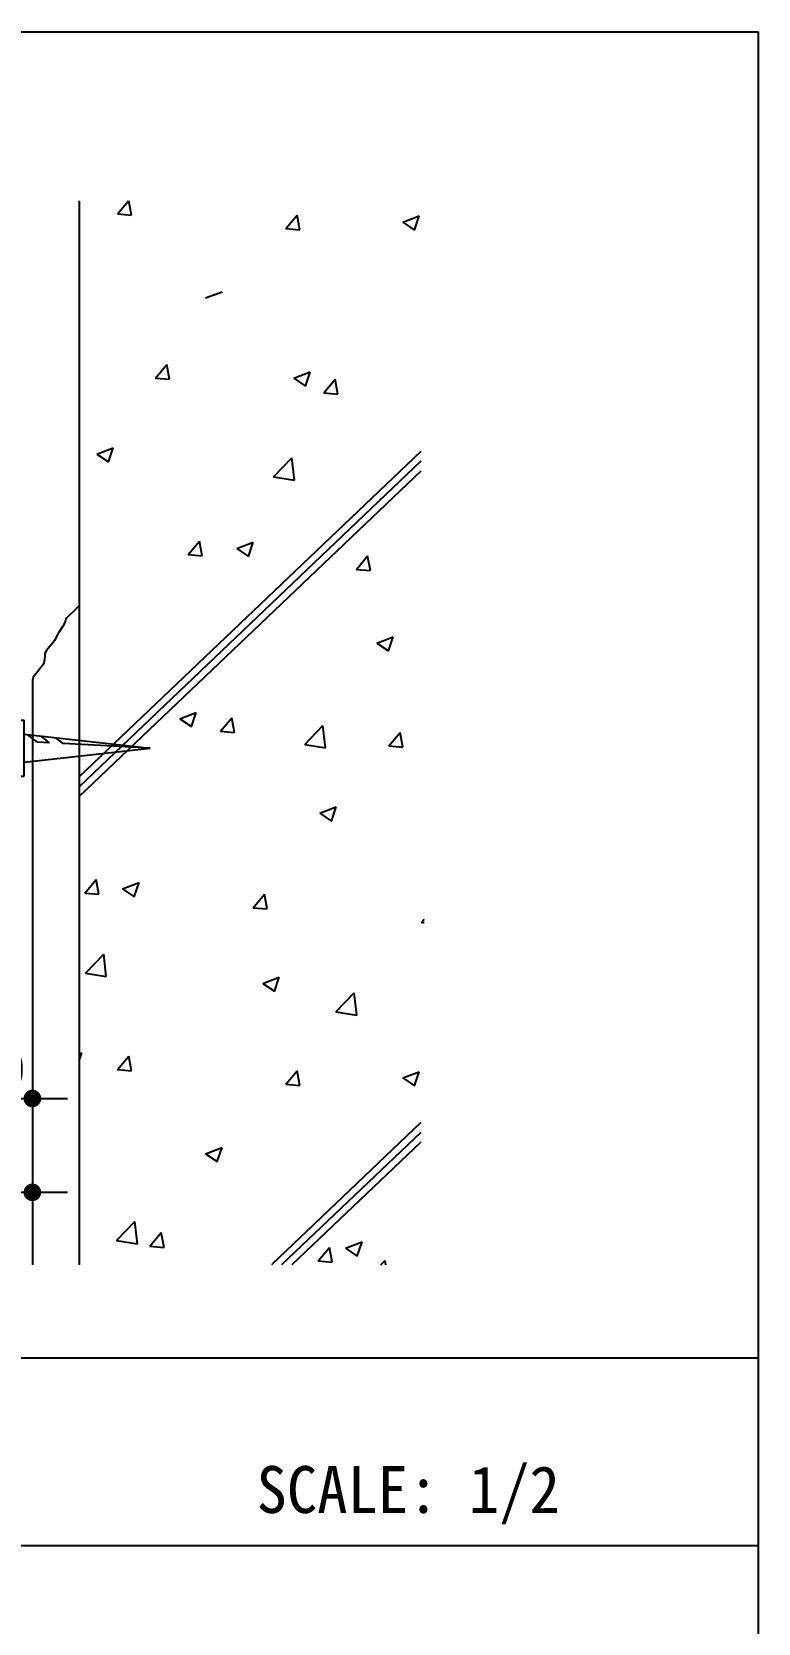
# Model space of a CAD drawing. Header units: millimetres. Extents: x 4197 to 36683, y 11436 to 28100.
# Drawn here: x 23902 to 25759, y 24032 to 28100 of the extents above; entities that cross this region are included whole.
import ezdxf
from ezdxf.enums import TextEntityAlignment as Align

# ---------------------------------------------------------------- set-up
doc = ezdxf.new("R2010")
doc.units = ezdxf.units.MM
doc.header["$MEASUREMENT"] = 0
doc.layers.get('0').update_dxf_attribs({"linetype": 'CONTINUOUS'})
for name, color, linetype in [('3SLINE', 9, 'CONTINUOUS'), ('6', 6, 'CONTINUOUS'), ('A-DIMS', 7, 'CONTINUOUS'), ('CEL', 3, 'CONTINUOUS'), ('FORM', 7, 'CONTINUOUS'), ('HA', 9, 'CONTINUOUS'), ('TEX', 3, 'CONTINUOUS'), ('TEXT', 7, 'CONTINUOUS')]:
    doc.layers.add(name, color=color, linetype=linetype)
doc.styles.add('HY울릉도L', font='malgun.ttf')
doc.styles.add('돋움', font='')
doc.styles.add('돋움체', font='')
doc.styles.get('돋움').set_extended_font_data('DotumChe')
doc.styles.get('돋움체').set_extended_font_data('DotumChe')
doc.dimstyles.new('CDIM', dxfattribs={"dimtxt": 3, "dimasz": 1.5, "dimexe": 2, "dimexo": 1, "dimgap": 1, "dimtad": 1, "dimdec": 0, "dimrnd": 0.5, "dimzin": 0, "dimdsep": 32, "dimlunit": 6, "dimtxsty": 'HY울릉도L', "dimblk1": '_CIDOT', "dimblk2": '_CIDOT', "dimsah": 1, "dimcen": 5.5, "dimclrd": 2, "dimclre": 2, "dimclrt": 7, "dimadec": 0, "dimazin": 0, "dimtfac": 1, "dimtdec": 0, "dimtix": 1, "dimtmove": 2, "dimatfit": 1, "dimldrblk": '_CIDOT', "dimfxl": 1, "dimtolj": 1, "dimtzin": 0, "dimlwd": -1, "dimarcsym": 0})

# ---------------------------------------------------------------- blocks, each defined once
blk = doc.blocks.new('HILTI')
at = {"layer": 'TEXT'}
for p, q in [((40.5, 9), (40.5, -9)), ((42, 9), (40.5, 9)), ((42, 9), (42, -9)), ((42.14, 6.75), (42.14, -6.75)), ((40.5, 4.5), (0, 0)), ((40.5, -4.5), (0, 0)), ((42, -9), (40.5, -9))]:
    blk.add_line(p, q, dxfattribs=at)
at = {"layer": 'TEXT', "color": 7}
for p, q in [((0, 0), (27.95, -1.5)), ((27.95, -1.5), (30.29, -3.37)), ((32.35, -1.73), (36.27, -1.94)), ((32.35, -1.73), (35.05, -3.89)), ((36.27, -1.94), (39.3, -4.37))]:
    blk.add_line(p, q, dxfattribs=at)
at = {"layer": 'TEXT'}
blk.add_arc((42.14, 0), 6.75, 270, 90, dxfattribs=at)
at = {"layer": 'TEXT', "color": 7}
for start, end in [(277.1389, 287.6316), (298.6421, 341.7011)]:
    blk.add_arc((42.14, 1.68), 6.75, start, end, dxfattribs=at)
blk = doc.blocks.new('_CIDOT')
at = {"color": 0, "linetype": 'ByBlock'}
blk.add_line((2, 0), (-1, 0), dxfattribs=at)
at = {"color": 0, "linetype": 'ByBlock', "const_width": 0.5}
blk.add_lwpolyline([(-0.25, 0, 1), (0.25, 0, 1)], format="xyb", close=True, dxfattribs=at)
blk = doc.blocks.new('*D63')
at = {"layer": 'A-DIMS', "lineweight": -2, "transparency": 16777216}
for p, q in [((23750.6, 25630), (23750.6, 25313.6)), ((23903.5, 25630), (23903.5, 25313.6))]:
    blk.add_line(p, q, dxfattribs=at)
at = {"layer": 'A-DIMS', "transparency": 16777216}
for p, q in [((23705.6, 25373.6), (23660.6, 25373.6)), ((23750.6, 25373.6), (23903.5, 25373.6)), ((23948.5, 25373.6), (23993.5, 25373.6))]:
    blk.add_line(p, q, dxfattribs=at)
at = {"layer": 'A-DIMS', "transparency": 16777216, "xscale": 45, "yscale": 45, "zscale": 45}
blk.add_blockref('_CIDOT', (23750.6, 25373.6), dxfattribs=at)
at = {"layer": 'A-DIMS', "transparency": 16777216, "xscale": 45, "yscale": 45, "zscale": 45, "rotation": 180}
blk.add_blockref('_CIDOT', (23903.5, 25373.6), dxfattribs=at)
at = {"layer": 'A-DIMS', "color": 3, "transparency": 16777216, "insert": (23827.1, 25448.7), "char_height": 90, "attachment_point": 5, "style": '돋움체'}
blk.add_mtext('\\A1;10', dxfattribs=at)
blk = doc.blocks.new('*D64')
at = {"layer": 'A-DIMS', "lineweight": -2, "transparency": 16777216}
for p, q in [((23450.6, 25630), (23450.6, 25073.6)), ((23903.5, 25630), (23903.5, 25073.6))]:
    blk.add_line(p, q, dxfattribs=at)
at = {"layer": 'A-DIMS', "transparency": 16777216}
blk.add_line((23495.6, 25133.6), (23858.5, 25133.6), dxfattribs=at)
at = {"layer": 'A-DIMS', "transparency": 16777216, "xscale": 45, "yscale": 45, "zscale": 45, "rotation": 180}
blk.add_blockref('_CIDOT', (23450.6, 25133.6), dxfattribs=at)
at = {"layer": 'A-DIMS', "transparency": 16777216, "xscale": 45, "yscale": 45, "zscale": 45}
blk.add_blockref('_CIDOT', (23903.5, 25133.6), dxfattribs=at)
at = {"layer": 'A-DIMS', "color": 3, "transparency": 16777216, "insert": (23677.1, 25208.7), "char_height": 90, "attachment_point": 5, "style": '돋움체'}
blk.add_mtext('\\A1;30', dxfattribs=at)

msp = doc.modelspace()

# ---------------------------------------------------------------- linework, layer by layer
at = {"color": 0}
for p, q in [((24120.9, 27634.8), (24149, 27668.3)), ((24156.8, 27631.7), (24150.1, 27668.3)), ((24120.9, 27634.8), (24156.8, 27631.7)), ((24551.3, 27597.2), (24580.2, 27631.6)), ((24587.2, 27594), (24580.2, 27631.6)), ((24850.5, 27613.3), (24892.5, 27629.4)), ((24880.4, 27593.2), (24892.5, 27629.4)), ((24551.3, 27597.2), (24587.2, 27594)), ((24850.5, 27613.3), (24880.4, 27593.2)), ((24346.4, 27419.8), (24388.4, 27435.9)), ((24218.3, 27215.1), (24247.2, 27249.6)), ((24218.3, 27215.1), (24254.2, 27212)), ((24254.2, 27212), (24247.2, 27249.6)), ((24572.2, 27214.4), (24614.2, 27230.6)), ((24572.2, 27214.4), (24602, 27194.3)), ((24602, 27194.3), (24614.2, 27230.5)), ((24648.7, 27177.5), (24677.6, 27211.9)), ((24648.7, 27177.5), (24684.5, 27174.3)), ((24684.5, 27174.3), (24677.6, 27211.9)), ((24068.1, 27020.9), (24110.1, 27037)), ((24068.1, 27020.9), (24097.9, 27000.8)), ((24097.9, 27000.8), (24110.1, 27037)), ((24520.3, 26962.4), (24567.1, 27011.1)), ((24573.7, 26954.1), (24567.1, 27011.1)), ((24520.3, 26962.4), (24573.7, 26954.1)), ((24301.5, 26763.8), (24330.5, 26798.3)), ((24337.4, 26760.6), (24330.5, 26798.3)), ((24426.2, 26779.3), (24468.2, 26795.5)), ((24426.2, 26779.3), (24456.1, 26759.2)), ((24456.1, 26759.2), (24468.2, 26795.5)), ((24301.5, 26763.8), (24337.4, 26760.7)), ((24731.9, 26726.1), (24760.8, 26760.6)), ((24731.9, 26726.1), (24767.8, 26723)), ((24767.8, 26723), (24760.8, 26760.6)), ((24784.3, 26537.8), (24826.4, 26553.9)), ((24784.3, 26537.8), (24814.2, 26517.6)), ((24814.2, 26517.6), (24826.4, 26553.9)), ((24280.2, 26344.3), (24322.2, 26360.4)), ((24310.1, 26324.1), (24322.2, 26360.4)), ((24280.2, 26344.3), (24310.1, 26324.1)), ((24384.8, 26312.5), (24413.7, 26347)), ((24420.7, 26309.3), (24413.7, 26346.9)), ((24599.9, 26278.6), (24646.6, 26327.3)), ((24653.2, 26270.3), (24646.6, 26327.3)), ((24384.8, 26312.5), (24420.7, 26309.3)), ((24599.9, 26278.6), (24653.2, 26270.3)), ((24815.2, 26274.8), (24844.1, 26309.3)), ((24851, 26271.7), (24844.1, 26309.3)), ((24815.2, 26274.8), (24851, 26271.7)), ((24638.4, 26102.7), (24680.4, 26118.8)), ((24668.2, 26082.5), (24680.4, 26118.8)), ((24638.4, 26102.7), (24668.2, 26082.6)), ((24037.7, 25898.8), (24066.6, 25933.3)), ((24073.6, 25895.7), (24066.6, 25933.3)), ((24134.2, 25909.2), (24176.2, 25925.3)), ((24164.1, 25889), (24176.2, 25925.3)), ((24037.7, 25898.8), (24073.6, 25895.7)), ((24134.2, 25909.2), (24164.1, 25889)), ((24468, 25861.2), (24497, 25895.6)), ((24503.9, 25858), (24497, 25895.6)), ((24468, 25861.2), (24503.9, 25858)), ((24898.4, 25823.5), (24905.4, 25831.8)), ((24898.4, 25823.5), (24905.4, 25822.9)), ((24039.1, 25694.1), (24085.8, 25742.8)), ((24092.4, 25685.8), (24085.8, 25742.8)), ((24039.1, 25694.1), (24092.4, 25685.8)), ((24492.4, 25667.6), (24534.4, 25683.7)), ((24492.4, 25667.6), (24522.2, 25647.5)), ((24522.2, 25647.4), (24534.4, 25683.7)), ((24679.4, 25594.8), (24726.2, 25643.5)), ((24732.8, 25586.5), (24726.2, 25643.5)), ((24679.4, 25594.8), (24732.8, 25586.5)), ((24023.5, 25487.6), (24030.2, 25490.2)), ((24023.5, 25470), (24030.3, 25490.2)), ((24120.9, 25447.5), (24149.9, 25482)), ((24156.8, 25444.4), (24149.9, 25482)), ((24120.9, 25447.5), (24156.8, 25444.4)), ((24551.3, 25409.9), (24580.2, 25444.3)), ((24587.2, 25406.7), (24580.2, 25444.3)), ((24850.5, 25426), (24892.5, 25442.1)), ((24850.5, 25426), (24880.4, 25405.9)), ((24880.4, 25405.9), (24892.5, 25442.1)), ((24551.3, 25409.9), (24587.2, 25406.7)), ((24346.4, 25232.5), (24388.4, 25248.6)), ((24346.4, 25232.5), (24376.2, 25212.4)), ((24376.2, 25212.4), (24388.4, 25248.6)), ((24118.6, 25010.3), (24165.4, 25059)), ((24172, 25002.1), (24165.4, 25059)), ((24204.2, 24996.2), (24233.1, 25030.7)), ((24240.1, 24993), (24233.1, 25030.6)), ((24118.6, 25010.3), (24172, 25002.1)), ((24204.2, 24996.2), (24240.1, 24993.1)), ((24634.6, 24958.5), (24663.5, 24993)), ((24670.4, 24955.4), (24663.5, 24993)), ((24704.5, 24990.9), (24746.5, 25007.1)), ((24704.5, 24990.9), (24734.4, 24970.8)), ((24734.4, 24970.8), (24746.5, 25007)), ((24634.6, 24958.5), (24670.4, 24955.4)), ((24794.6, 24948.2), (24805.7, 24959.7)), ((24807.1, 24948.2), (24805.7, 24959.7))]:
    msp.add_line(p, q, dxfattribs=at)
msp.add_lwpolyline([(25759.4, 28100.1), (25759.4, 12014.1), (4196.9, 12014.1), (4196.9, 28100.1)], close=True)
at = {"layer": '3SLINE'}
for p, q in [((24896.4, 27027.2), (24023.5, 26195.4)), ((24896.4, 27002.3), (24023.5, 26170.5)), ((24896.4, 26977.5), (24023.5, 26145.7)), ((24896.4, 25311.8), (24514.8, 24948.2)), ((24896.4, 25286.9), (24540.9, 24948.2)), ((24896.4, 25262), (24567, 24948.2))]:
    msp.add_line(p, q, dxfattribs=at)
at = {"layer": '6'}
msp.add_line((24023.5, 27668.3), (24023.5, 24948.2), dxfattribs=at)
at = {"layer": 'FORM', "linetype": 'Continuous'}
for p, q in [((25759.4, 24710), (15087.7, 24710)), ((25759.4, 24230), (15087.7, 24230))]:
    msp.add_line(p, q, dxfattribs=at)
at = {"layer": 'HA'}
msp.add_lwpolyline([(24023.5, 26633.8), (24014, 26623.5, -0.02086), (24012.2, 26621.7), (23995.5, 26606.4, 0.112577), (23987.9, 26595.4), (23983.9, 26585.5, -0.046602), (23981.4, 26580.5), (23969.7, 26562.1), (23959.8, 26544.1, -0.052377), (23956.3, 26538.9), (23942.1, 26522.4, 0.161964), (23935, 26504.9), (23934.3, 26495.4, -0.145296), (23928.4, 26479.4), (23916.7, 26463.8), (23912.3, 26459.4, 0.198979), (23903.5, 26438.2), (23903.5, 24948.2)], format="xyb", dxfattribs=at)

# ---------------------------------------------------------------- block references
at = {"layer": 'CEL', "xscale": 7.949999999953434, "yscale": 7.949999999953434, "zscale": 7.949999999953434, "rotation": 180}
msp.add_blockref('HILTI', (24204.6, 26268.8), dxfattribs=at)

# ---------------------------------------------------------------- texts
at = {"layer": 'TEX', "style": '돋움'}
msp.add_text('SCALE: 1/2', height=120, dxfattribs=at).set_placement((25252.2, 24314), align=Align.RIGHT)

# ---------------------------------------------------------------- dimensions: what is measured, and where the dimension line sits
at = {"layer": 'A-DIMS'}
for base, p1, text, picture, middle in [((23903.5, 25133.6), (23450.6, 25660), '30', '*D64', (23677.1, 25208.7)), ((23903.5, 25373.6), (23750.6, 25660), '10', '*D63', (23827.1, 25448.7))]:
    dim = msp.add_linear_dim(base=base, p1=p1, p2=(23903.5, 25660), text=text, dimstyle='CDIM', override={"dimscale": 30, "dimtxsty": '돋움체', "dimclrd": 256, "dimclre": 256, "dimclrt": 3}, dxfattribs=at)
    dim.commit()
    dim.dimension.update_dxf_attribs({"geometry": picture, "text_midpoint": middle})

doc.saveas('drawing.dxf')
